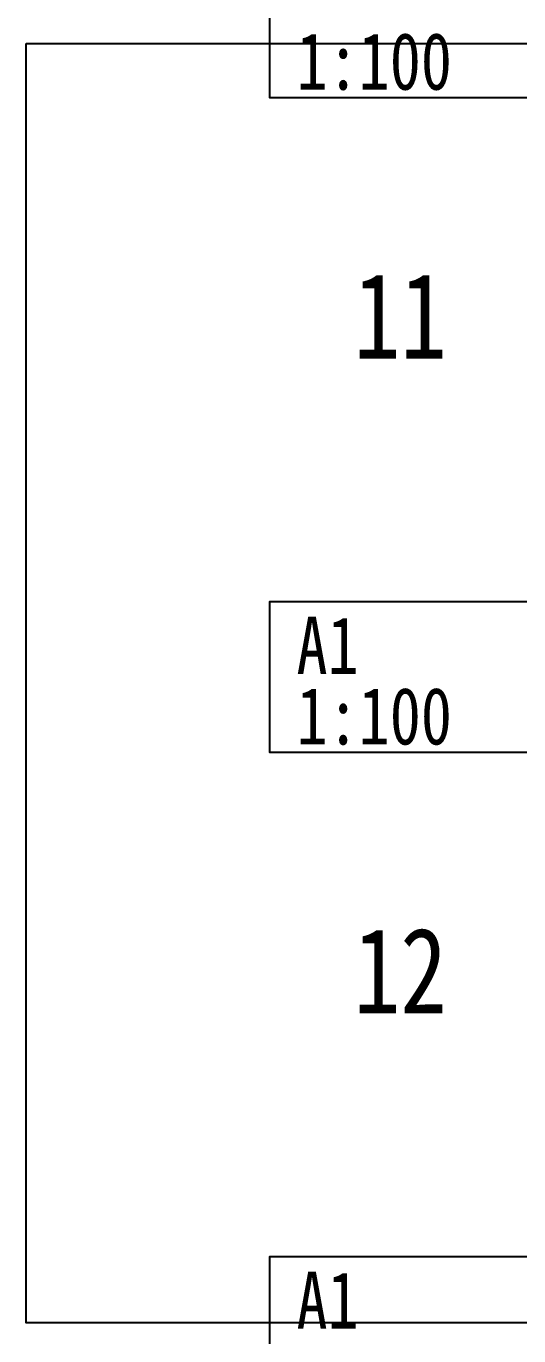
# Model space of a CAD drawing. Extents: x 27938 to 1507990, y 110129 to 923079.
# Drawn here: x 753905 to 811973, y 247050 to 401467 of the extents above; entities that cross this region are included whole.
import ezdxf

# ---------------------------------------------------------------- set-up
doc = ezdxf.new("R2010")
doc.units = 0
doc.header["$LTSCALE"] = 1000
doc.header["$MEASUREMENT"] = 0
doc.layers.add('text', color=7, linetype='Continuous')
doc.styles.add('黑体', font='simhei.ttf')

msp = doc.modelspace()

# ---------------------------------------------------------------- linework, layer by layer
at = {"ltscale": 0.5}
msp.add_lwpolyline([(753904.8, 399407.6), (918056.6, 399407.6), (918056.6, 248571.5), (753904.8, 248571.5)], close=True, dxfattribs=at)
at = {"layer": 'text', "color": 2}
for points in [[(813614.1, 393023.5), (782614.1, 393023.5), (782614.1, 410831.9), (813614.1, 410831.9)], [(813614.1, 315815.2), (782614.1, 315815.2), (782614.1, 333623.5), (813614.1, 333623.5)], [(813614.1, 238606.8), (782614.1, 238606.8), (782614.1, 256415.2), (813614.1, 256415.2)]]:
    msp.add_lwpolyline(points, close=True, dxfattribs=at)

# ---------------------------------------------------------------- texts
at = {"layer": 'text', "color": 2, "style": '黑体', "width": 0.8}
for s, p in [('1:100', (785777.3, 393980.2)), ('A1', (785767.4, 325097.9)), ('1:100', (785777.3, 316771.8)), ('A1', (785767.4, 247889.6))]:
    msp.add_text(s, height=6729.45, dxfattribs=at).set_placement(p)
at = {"layer": 'text', "color": 1, "style": '黑体', "width": 0.8}
for s, p in [('11', (792512.3, 362270.4)), ('12', (792512.3, 285062.1))]:
    msp.add_text(s, height=10094.18, dxfattribs=at).set_placement(p)

doc.saveas('drawing.dxf')
